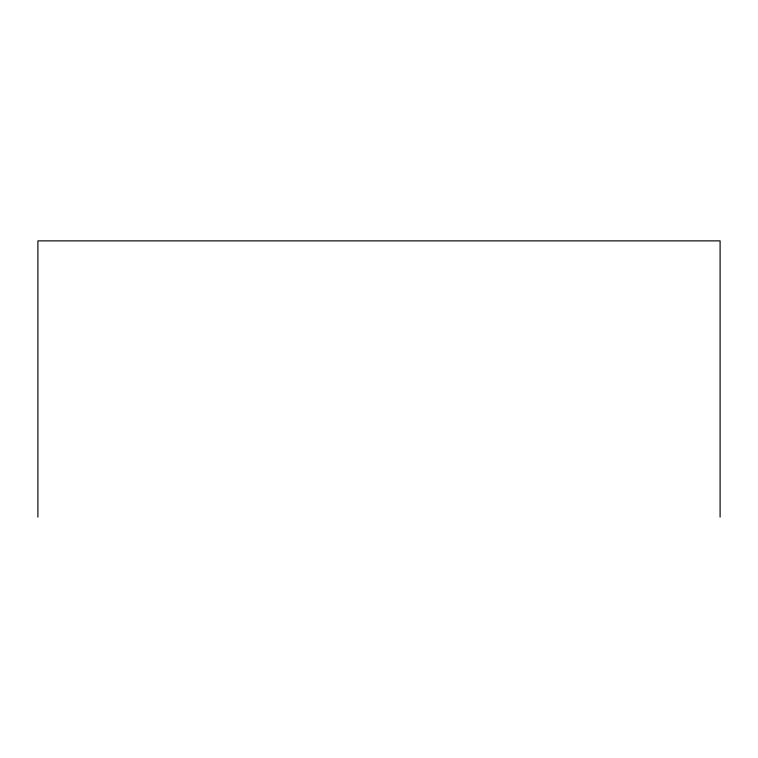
<?xml version="1.0" encoding="UTF-8"?>
<svg xmlns="http://www.w3.org/2000/svg" width="758" height="758" viewBox="0 0 758 758"><rect width="100%" height="100%" fill="white"/><g stroke="black" fill="none" stroke-linecap="round" stroke-linejoin="round"><path stroke-width="1.14" d="M720.1 517.127L720.1 240.873L37.9 240.873L37.9 517.127"/></g></svg>
